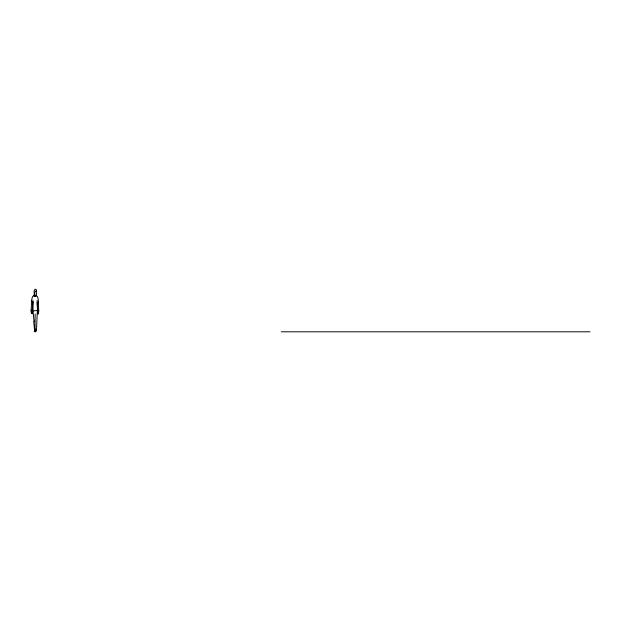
<?xml version="1.0" encoding="UTF-8"?>
<svg xmlns="http://www.w3.org/2000/svg" width="621" height="621" viewBox="0 0 621 621"><rect width="100%" height="100%" fill="white"/><g stroke="black" fill="none" stroke-linecap="round" stroke-linejoin="round"><path stroke-width="0.93" d="M37.12 300.587L37.477 310.461L33.045 310.919L34 321.546M37.361 310.446L36.492 330.085L35.42 329.083L34.993 331.645L35.839 331.746L36.375 330.03M35.149 313.954L34.993 331.645M34.535 293.663C33.86 294.595 33.751 297.335 35.576 296.512L36.6 294.028L36.111 290.907C33.883 292.312 35.048 293.329 34.823 293.772M31.663 301.255L31.05 310.966L32.075 310.647L32.936 302.233M35.141 331.746L34.31 331.404L34.815 330.519M38.541 312.495L37.966 314.04L37.167 302.637L38.479 301.767L38.021 298.344L37.415 296.559L35.071 294.991M35.048 330.659L35.622 329.93L36.344 330.597M31.469 312.34L32.207 313.768L31.221 312.254L31.197 310.741M36.398 291.187L36.391 289.743L35.071 289.2L34.039 291.117L34.334 294.059M35.164 330.977L35.49 329.363L36.391 330.442M38.067 313.978L38.774 311.4L38.704 310.834L37.889 310.935M34.295 321.173L33.79 322.183L34.613 330.574M36.127 295.775L34.279 296.341M33.045 310.919L32.96 300.254M34.31 331.404L34.955 331.35M34.116 295.386L32.455 296.76L31.423 301.045L32.998 302.233M38.704 310.834L38.393 301.829M281.305 331.8L589.95 331.8M32.245 313.683L32.02 310.632M31.64 313.341L31.298 312.448"/></g></svg>
